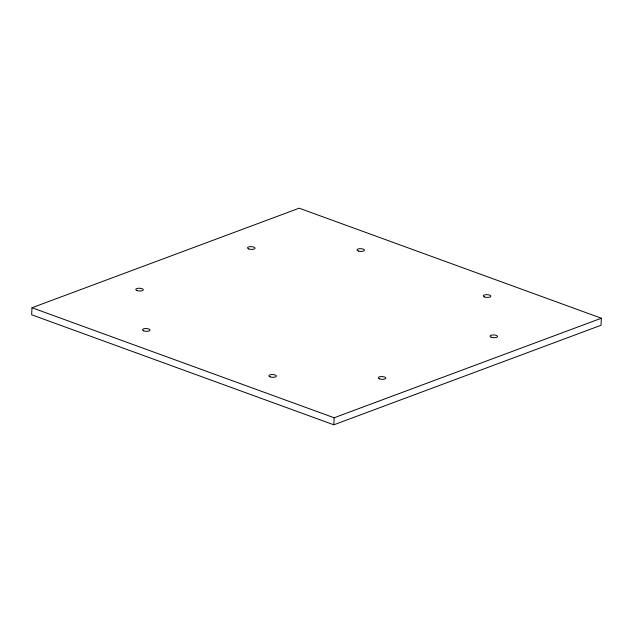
<?xml version="1.0" encoding="UTF-8"?>
<svg xmlns="http://www.w3.org/2000/svg" width="633" height="633" viewBox="0 0 633 633"><rect width="100%" height="100%" fill="white"/><g stroke="black" fill="none" stroke-linecap="round" stroke-linejoin="round"><path stroke-width="0.95" d="M31.982 307.733L31.65 314.775L333.82 424.806L601.018 325.267L601.35 318.225L299.18 208.194L31.982 307.733L334.153 417.772L601.35 318.225M333.82 424.806L334.153 417.772M137.052 290.571A3.782 1.385 2.7 0 0 143.264 290.064A3.782 1.385 2.7 0 0 138.358 288.276A3.782 1.385 2.7 0 0 137.052 290.571M358.626 251.079A3.751 1.369 2.7 0 0 364.466 250.28A3.751 1.369 2.7 0 0 359.077 248.737A3.751 1.369 2.7 0 0 358.626 251.079M484.546 296.964A3.782 1.385 2.7 0 0 490.757 296.458A3.782 1.385 2.7 0 0 485.851 294.677A3.782 1.385 2.7 0 0 484.546 296.964M491.271 337.254A3.782 1.385 2.7 0 0 497.483 336.748A3.782 1.385 2.7 0 0 492.577 334.968A3.782 1.385 2.7 0 0 491.271 337.254M379.563 378.874A3.782 1.385 2.7 0 0 385.774 378.368A3.782 1.385 2.7 0 0 380.868 376.58A3.782 1.385 2.7 0 0 379.563 378.874M248.761 248.951A3.782 1.385 2.7 0 0 254.972 248.445A3.782 1.385 2.7 0 0 250.067 246.656A3.782 1.385 2.7 0 0 248.761 248.951M270.101 376.857A3.782 1.385 2.7 0 0 276.312 376.35A3.782 1.385 2.7 0 0 271.407 374.57A3.782 1.385 2.7 0 0 270.101 376.857M143.77 330.861A3.782 1.385 2.7 0 0 149.981 330.355A3.782 1.385 2.7 0 0 145.076 328.567A3.782 1.385 2.7 0 0 143.77 330.861"/></g></svg>
